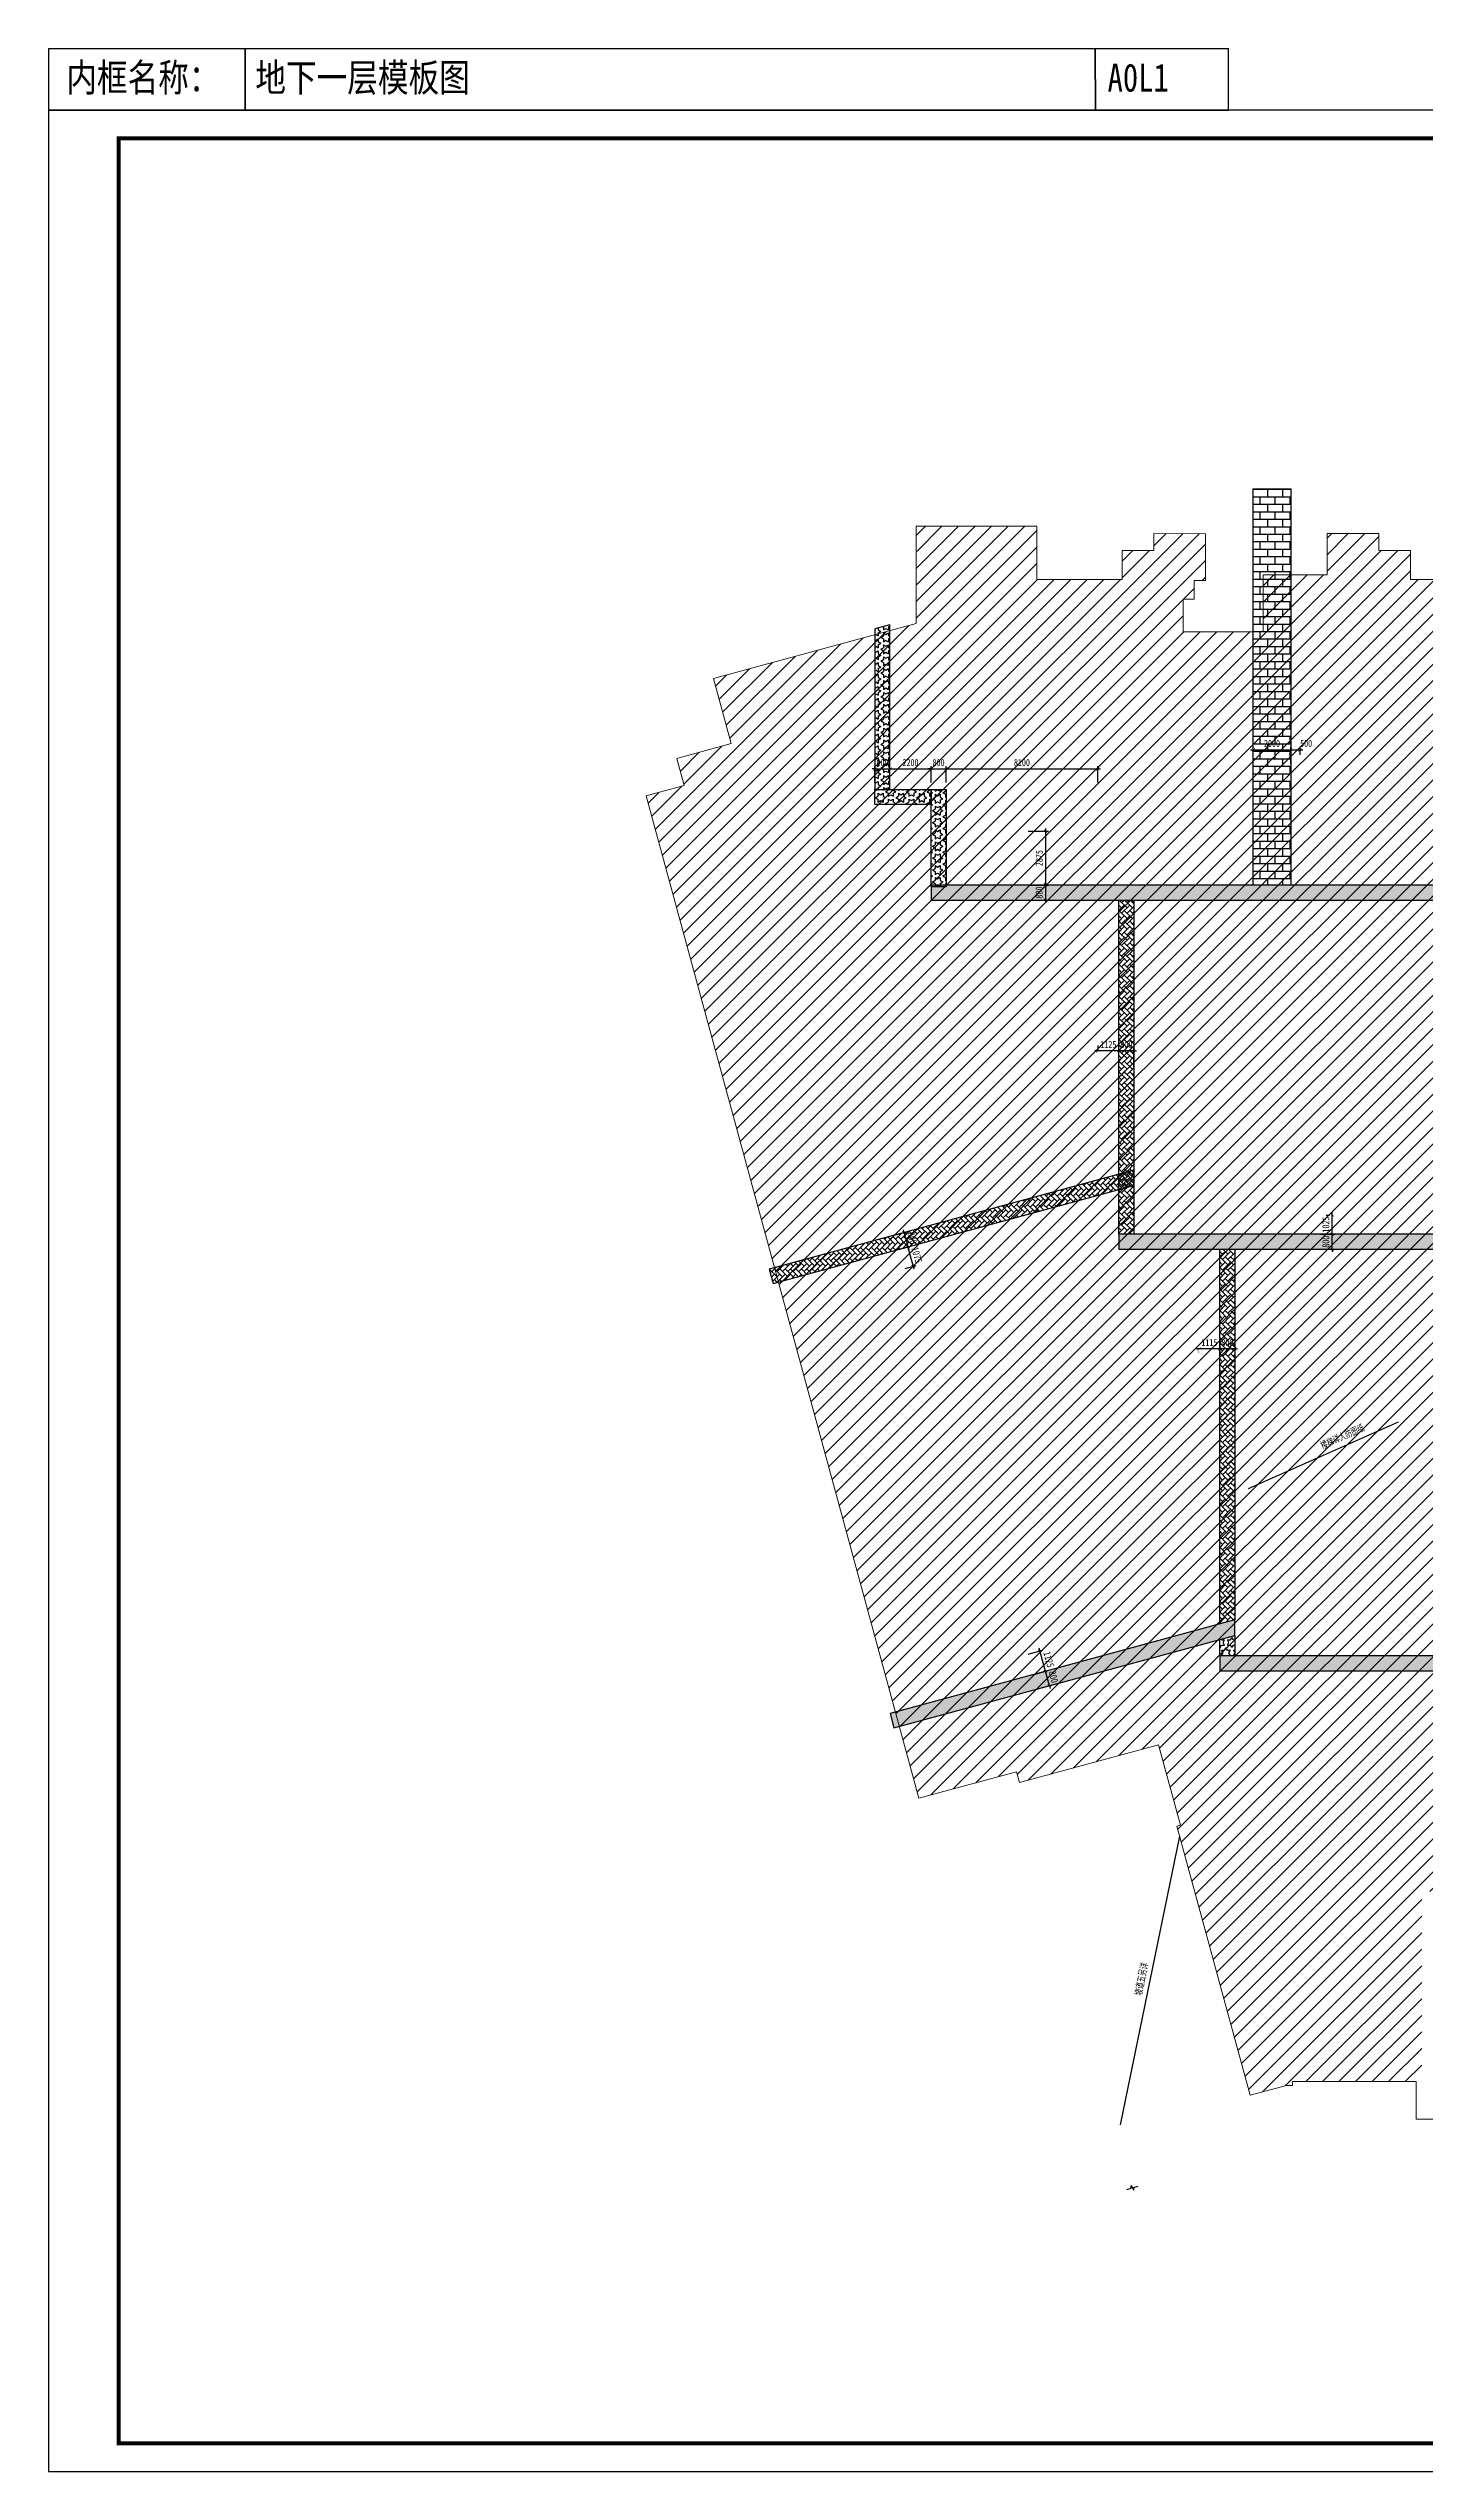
# Model space of a CAD drawing. Extents: x -302153 to 1239823, y 44204 to 1496698.
# Drawn here: x 878500 to 952023, y 1073298 to 1202748 of the extents above; entities that cross this region are included whole.
import ezdxf
from ezdxf.enums import TextEntityAlignment as Align
from ezdxf.xclip import XClip

# ---------------------------------------------------------------- set-up
doc = ezdxf.new("R2010")
doc.units = 0
doc.header["$LTSCALE"] = 1500
doc.header["$MEASUREMENT"] = 0
doc.header["$XCLIPFRAME"] = 0
doc.layers.get('0').update_dxf_attribs({"linetype": 'CONTINUOUS'})
doc.layers.get('Defpoints').update_dxf_attribs({"color": 2, "linetype": 'CONTINUOUS'})
for name, color, linetype in [('C-SHET-SHET', 144, 'CONTINUOUS'), ('S_PLAN_DIMS', 3, 'CONTINUOUS'), ('S_PLAN_THIN', 83, 'CONTINUOUS'), ('SD_THIN', 83, 'CONTINUOUS'), ('后浇带', 7, 'CONTINUOUS')]:
    doc.layers.add(name, color=color, linetype=linetype)
doc.layers.add('HATCH', color=254, linetype='CONTINUOUS', lineweight=0)
doc.layers.add('内框', color=8, linetype='CONTINUOUS', plot=False)
doc.styles.add('TSSD_Dimension', font='', dxfattribs={"width": 0.7})
doc.styles.add('TSSD_Label', font='tssdeng.shx', dxfattribs={"width": 0.7, "bigfont": 'hztxt.shx'})
doc.styles.add('TSSD_REIN', font='Tssdeng.shx', dxfattribs={"width": 0.7, "bigfont": 'hztxt.shx'})
doc.styles.add('黑体', font='simhei.ttf')
doc.styles.get('TSSD_Dimension').set_extended_font_data('SimSun')
doc.dimstyles.new('TSSD_150_150', dxfattribs={"dimtxt": 375, "dimasz": 150, "dimexe": 150, "dimexo": 375, "dimgap": 150, "dimtad": 1, "dimdec": 0, "dimzin": 0, "dimdsep": 46, "dimtxsty": 'TSSD_Dimension', "dimblk": 'ARCHTICK', "dimblk1": 'ARCHTICK', "dimblk2": 'ARCHTICK', "dimcen": 0, "dimdle": 150, "dimclrt": 7, "dimadec": 0, "dimazin": 0, "dimtfac": 1, "dimtdec": 0, "dimtix": 1, "dimtmove": 2, "dimatfit": 3, "dimfxl": 1, "dimtolj": 1, "dimtzin": 0, "dimarcsym": 0})

# ---------------------------------------------------------------- blocks, each defined once
blk = doc.blocks.new('THAPE_A0L1_inner')
at = {"layer": '内框'}
for p, q in [((0, 863), (0, 841)), ((0, 863), (420, 863)), ((70, 841), (70, 863)), ((70, 863), (70, 841)), ((372.66, 841), (372.62, 863)), ((372.62, 863), (372.66, 841)), ((420, 841), (420, 863)), ((0, 841), (70, 841)), ((40, 841), (0, 841)), ((120, 841), (40, 841)), ((70, 841), (372.66, 841)), ((280, 841), (120, 841)), ((420, 841), (280, 841)), ((372.66, 841), (420, 841))]:
    blk.add_line(p, q, dxfattribs=at)
blk.add_lwpolyline([(0, 0), (1486, 0), (1486, 841), (0, 841)], close=True, dxfattribs=at)
at = {"layer": '内框', "const_width": 1.4}
blk.add_lwpolyline([(25, 831), (25, 10), (1476, 10), (1476, 831)], close=True, dxfattribs=at)
at = {"layer": '内框', "style": '黑体', "width": 0.8}
for s, p in [('内框名称：', (6.33, 847.64)), ('A0L1', (376.99, 847.62))]:
    blk.add_text(s, height=10, dxfattribs=at).set_placement(p)
blk.add_attdef('内框名称', (73.61, 847.62), '', height=10, dxfattribs=at)
blk = doc.blocks.new('_ArchTick')
at = {"color": 0, "const_width": 0.25}
blk.add_lwpolyline([(-0.53, -0.53), (0.53, 0.53)], dxfattribs=at)
blk = doc.blocks.new('*D240')
at = {"layer": 'Defpoints', "color": 0, "transparency": 16777216}
for p in [(439925, 1393468), (439925, 1393272), (441040, 1394128)]:
    blk.add_point(p, dxfattribs=at)
at = {"layer": 'S_PLAN_DIMS', "color": 0, "lineweight": -2, "transparency": 16777216}
for p, q in [((441190, 1393272), (439775, 1393272)), ((439925, 1393093), (439925, 1393122)), ((441040, 1393753), (441040, 1393122))]:
    blk.add_line(p, q, dxfattribs=at)
at = {"layer": 'S_PLAN_DIMS', "color": 0, "lineweight": -2, "transparency": 16777216, "xscale": 150, "yscale": 150, "zscale": 150, "rotation": 180}
blk.add_blockref('_ArchTick', (439925, 1393272), dxfattribs=at)
at = {"layer": 'S_PLAN_DIMS', "color": 0, "lineweight": -2, "transparency": 16777216, "xscale": 150, "yscale": 150, "zscale": 150}
blk.add_blockref('_ArchTick', (441040, 1393272), dxfattribs=at)
at = {"layer": 'S_PLAN_DIMS', "color": 7, "transparency": 16777216, "insert": (440483, 1393610), "char_height": 375, "attachment_point": 5, "style": 'TSSD_Dimension'}
blk.add_mtext('\\A1;1115', dxfattribs=at)
blk = doc.blocks.new('*D241')
at = {"layer": 'Defpoints', "color": 0, "transparency": 16777216}
for p in [(441040, 1394128), (441040, 1393272), (441840, 1394128)]:
    blk.add_point(p, dxfattribs=at)
at = {"layer": 'S_PLAN_DIMS', "color": 0, "lineweight": -2, "transparency": 16777216}
for p, q in [((441040, 1393272), (440890, 1393272)), ((441040, 1393753), (441040, 1393122)), ((441840, 1393272), (441040, 1393272)), ((441840, 1393753), (441840, 1393122)), ((441840, 1393272), (441990, 1393272))]:
    blk.add_line(p, q, dxfattribs=at)
at = {"layer": 'S_PLAN_DIMS', "color": 0, "lineweight": -2, "transparency": 16777216, "xscale": 150, "yscale": 150, "zscale": 150}
blk.add_blockref('_ArchTick', (441040, 1393272), dxfattribs=at)
at = {"layer": 'S_PLAN_DIMS', "color": 0, "lineweight": -2, "transparency": 16777216, "xscale": 150, "yscale": 150, "zscale": 150, "rotation": 180}
blk.add_blockref('_ArchTick', (441840, 1393272), dxfattribs=at)
at = {"layer": 'S_PLAN_DIMS', "color": 7, "transparency": 16777216, "insert": (441440, 1393610), "char_height": 375, "attachment_point": 5, "style": 'TSSD_Dimension'}
blk.add_mtext('\\A1;800', dxfattribs=at)
blk = doc.blocks.new('*D242')
at = {"layer": 'Defpoints', "color": 0, "transparency": 16777216}
for p in [(446018, 1399402), (447042, 1400427), (447096, 1400427)]:
    blk.add_point(p, dxfattribs=at)
at = {"layer": 'S_PLAN_DIMS', "color": 0, "lineweight": -2, "transparency": 16777216}
for p, q in [((446393, 1399402), (447192, 1399402)), ((446721, 1400427), (446892, 1400427)), ((447042, 1399252), (447042, 1400577))]:
    blk.add_line(p, q, dxfattribs=at)
at = {"layer": 'S_PLAN_DIMS', "color": 0, "lineweight": -2, "transparency": 16777216, "xscale": 150, "yscale": 150, "zscale": 150}
for p, rotation in [((447042, 1400427), 90), ((447042, 1399402), 270)]:
    blk.add_blockref('_ArchTick', p, dxfattribs=dict(at, rotation=rotation))
at = {"layer": 'S_PLAN_DIMS', "color": 7, "transparency": 16777216, "insert": (446704, 1399915), "char_height": 375, "attachment_point": 5, "rotation": 90, "style": 'TSSD_Dimension'}
blk.add_mtext('\\A1;1025', dxfattribs=at)
blk = doc.blocks.new('*D243')
at = {"layer": 'Defpoints', "color": 0, "transparency": 16777216}
for p in [(446018, 1399402), (447042, 1399402), (445876, 1398602)]:
    blk.add_point(p, dxfattribs=at)
at = {"layer": 'S_PLAN_DIMS', "color": 0, "lineweight": -2, "transparency": 16777216}
for p, q in [((446393, 1399402), (447192, 1399402)), ((447042, 1399402), (447042, 1399552)), ((447042, 1398602), (447042, 1399402)), ((446251, 1398602), (447192, 1398602)), ((447042, 1398602), (447042, 1398452))]:
    blk.add_line(p, q, dxfattribs=at)
at = {"layer": 'S_PLAN_DIMS', "color": 0, "lineweight": -2, "transparency": 16777216, "xscale": 150, "yscale": 150, "zscale": 150}
for p, rotation in [((447042, 1399402), 270), ((447042, 1398602), 90)]:
    blk.add_blockref('_ArchTick', p, dxfattribs=dict(at, rotation=rotation))
at = {"layer": 'S_PLAN_DIMS', "color": 7, "transparency": 16777216, "insert": (446704, 1399002), "char_height": 375, "attachment_point": 5, "rotation": 90, "style": 'TSSD_Dimension'}
blk.add_mtext('\\A1;800', dxfattribs=at)
blk = doc.blocks.new('*D244')
at = {"layer": 'Defpoints', "color": 0, "transparency": 16777216}
for p in [(434525, 1409198), (434525, 1409100), (435650, 1407961)]:
    blk.add_point(p, dxfattribs=at)
at = {"layer": 'S_PLAN_DIMS', "color": 0, "lineweight": -2, "transparency": 16777216}
for p, q in [((435800, 1409198), (434375, 1409198)), ((434525, 1409475), (434525, 1409348)), ((435650, 1408336), (435650, 1409348))]:
    blk.add_line(p, q, dxfattribs=at)
at = {"layer": 'S_PLAN_DIMS', "color": 0, "lineweight": -2, "transparency": 16777216, "xscale": 150, "yscale": 150, "zscale": 150, "rotation": 180}
blk.add_blockref('_ArchTick', (434525, 1409198), dxfattribs=at)
at = {"layer": 'S_PLAN_DIMS', "color": 0, "lineweight": -2, "transparency": 16777216, "xscale": 150, "yscale": 150, "zscale": 150}
blk.add_blockref('_ArchTick', (435650, 1409198), dxfattribs=at)
at = {"layer": 'S_PLAN_DIMS', "color": 7, "transparency": 16777216, "insert": (435087, 1409535), "char_height": 375, "attachment_point": 5, "style": 'TSSD_Dimension'}
blk.add_mtext('\\A1;1125', dxfattribs=at)
blk = doc.blocks.new('*D245')
at = {"layer": 'Defpoints', "color": 0, "transparency": 16777216}
for p in [(435650, 1409198), (435650, 1407961), (436450, 1407961)]:
    blk.add_point(p, dxfattribs=at)
at = {"layer": 'S_PLAN_DIMS', "color": 0, "lineweight": -2, "transparency": 16777216}
for p, q in [((435650, 1409198), (435500, 1409198)), ((435650, 1408336), (435650, 1409348)), ((436450, 1409198), (435650, 1409198)), ((436450, 1408336), (436450, 1409348)), ((436450, 1409198), (436600, 1409198))]:
    blk.add_line(p, q, dxfattribs=at)
at = {"layer": 'S_PLAN_DIMS', "color": 0, "lineweight": -2, "transparency": 16777216, "xscale": 150, "yscale": 150, "zscale": 150}
blk.add_blockref('_ArchTick', (435650, 1409198), dxfattribs=at)
at = {"layer": 'S_PLAN_DIMS', "color": 0, "lineweight": -2, "transparency": 16777216, "xscale": 150, "yscale": 150, "zscale": 150, "rotation": 180}
blk.add_blockref('_ArchTick', (436450, 1409198), dxfattribs=at)
at = {"layer": 'S_PLAN_DIMS', "color": 7, "transparency": 16777216, "insert": (436050, 1409535), "char_height": 375, "attachment_point": 5, "style": 'TSSD_Dimension'}
blk.add_mtext('\\A1;800', dxfattribs=at)
blk = doc.blocks.new('*D246')
at = {"layer": 'Defpoints', "color": 0, "transparency": 16777216}
for p in [(430427, 1420927), (430427, 1418052), (431735, 1418052)]:
    blk.add_point(p, dxfattribs=at)
at = {"layer": 'S_PLAN_DIMS', "color": 0, "lineweight": -2, "transparency": 16777216}
for p, q in [((430802, 1420927), (431885, 1420927)), ((431735, 1421077), (431735, 1417902)), ((430802, 1418052), (431885, 1418052))]:
    blk.add_line(p, q, dxfattribs=at)
at = {"layer": 'S_PLAN_DIMS', "color": 0, "lineweight": -2, "transparency": 16777216, "xscale": 150, "yscale": 150, "zscale": 150}
for p, rotation in [((431735, 1420927), 90), ((431735, 1418052), 270)]:
    blk.add_blockref('_ArchTick', p, dxfattribs=dict(at, rotation=rotation))
at = {"layer": 'S_PLAN_DIMS', "color": 7, "transparency": 16777216, "insert": (431398, 1419490), "char_height": 375, "attachment_point": 5, "rotation": 90, "style": 'TSSD_Dimension'}
blk.add_mtext('\\A1;2875', dxfattribs=at)
blk = doc.blocks.new('*D247')
at = {"layer": 'Defpoints', "color": 0, "transparency": 16777216}
for p in [(430427, 1418052), (430427, 1417252), (431735, 1417252)]:
    blk.add_point(p, dxfattribs=at)
at = {"layer": 'S_PLAN_DIMS', "color": 0, "lineweight": -2, "transparency": 16777216}
for p, q in [((430802, 1418052), (431885, 1418052)), ((431735, 1418052), (431735, 1418202)), ((431735, 1418052), (431735, 1417252)), ((430802, 1417252), (431885, 1417252)), ((431735, 1417252), (431735, 1417102))]:
    blk.add_line(p, q, dxfattribs=at)
at = {"layer": 'S_PLAN_DIMS', "color": 0, "lineweight": -2, "transparency": 16777216, "xscale": 150, "yscale": 150, "zscale": 150}
for p, rotation in [((431735, 1418052), 270), ((431735, 1417252), 90)]:
    blk.add_blockref('_ArchTick', p, dxfattribs=dict(at, rotation=rotation))
at = {"layer": 'S_PLAN_DIMS', "color": 7, "transparency": 16777216, "insert": (431398, 1417652), "char_height": 375, "attachment_point": 5, "rotation": 90, "style": 'TSSD_Dimension'}
blk.add_mtext('\\A1;800', dxfattribs=at)
blk = doc.blocks.new('*D248')
at = {"layer": 'Defpoints', "color": 0, "transparency": 16777216}
for p in [(423425, 1424257), (422625, 1423152), (423425, 1423152)]:
    blk.add_point(p, dxfattribs=at)
at = {"layer": 'S_PLAN_DIMS', "color": 0, "lineweight": -2, "transparency": 16777216}
for p, q in [((422625, 1424257), (422475, 1424257)), ((422625, 1423527), (422625, 1424407)), ((422625, 1424257), (423425, 1424257)), ((423425, 1423527), (423425, 1424407)), ((423425, 1424257), (423575, 1424257))]:
    blk.add_line(p, q, dxfattribs=at)
at = {"layer": 'S_PLAN_DIMS', "color": 0, "lineweight": -2, "transparency": 16777216, "xscale": 150, "yscale": 150, "zscale": 150}
blk.add_blockref('_ArchTick', (422625, 1424257), dxfattribs=at)
at = {"layer": 'S_PLAN_DIMS', "color": 0, "lineweight": -2, "transparency": 16777216, "xscale": 150, "yscale": 150, "zscale": 150, "rotation": 180}
blk.add_blockref('_ArchTick', (423425, 1424257), dxfattribs=at)
at = {"layer": 'S_PLAN_DIMS', "color": 7, "transparency": 16777216, "insert": (423025, 1424594), "char_height": 375, "attachment_point": 5, "style": 'TSSD_Dimension'}
blk.add_mtext('\\A1;800', dxfattribs=at)
blk = doc.blocks.new('*D249')
at = {"layer": 'Defpoints', "color": 0, "transparency": 16777216}
for p in [(425625, 1424257), (423425, 1423152), (425625, 1423152)]:
    blk.add_point(p, dxfattribs=at)
at = {"layer": 'S_PLAN_DIMS', "color": 0, "lineweight": -2, "transparency": 16777216}
for p, q in [((423275, 1424257), (425775, 1424257)), ((423425, 1423527), (423425, 1424407)), ((425625, 1423527), (425625, 1424407))]:
    blk.add_line(p, q, dxfattribs=at)
at = {"layer": 'S_PLAN_DIMS', "color": 0, "lineweight": -2, "transparency": 16777216, "xscale": 150, "yscale": 150, "zscale": 150, "rotation": 180}
blk.add_blockref('_ArchTick', (423425, 1424257), dxfattribs=at)
at = {"layer": 'S_PLAN_DIMS', "color": 0, "lineweight": -2, "transparency": 16777216, "xscale": 150, "yscale": 150, "zscale": 150}
blk.add_blockref('_ArchTick', (425625, 1424257), dxfattribs=at)
at = {"layer": 'S_PLAN_DIMS', "color": 7, "transparency": 16777216, "insert": (424525, 1424594), "char_height": 375, "attachment_point": 5, "style": 'TSSD_Dimension'}
blk.add_mtext('\\A1;2200', dxfattribs=at)
blk = doc.blocks.new('*D250')
at = {"layer": 'Defpoints', "color": 0, "transparency": 16777216}
for p in [(426425, 1424257), (425625, 1423152), (426425, 1423152)]:
    blk.add_point(p, dxfattribs=at)
at = {"layer": 'S_PLAN_DIMS', "color": 0, "lineweight": -2, "transparency": 16777216}
for p, q in [((425625, 1424257), (425475, 1424257)), ((425625, 1423527), (425625, 1424407)), ((425625, 1424257), (426425, 1424257)), ((426425, 1423527), (426425, 1424407)), ((426425, 1424257), (426575, 1424257))]:
    blk.add_line(p, q, dxfattribs=at)
at = {"layer": 'S_PLAN_DIMS', "color": 0, "lineweight": -2, "transparency": 16777216, "xscale": 150, "yscale": 150, "zscale": 150}
blk.add_blockref('_ArchTick', (425625, 1424257), dxfattribs=at)
at = {"layer": 'S_PLAN_DIMS', "color": 0, "lineweight": -2, "transparency": 16777216, "xscale": 150, "yscale": 150, "zscale": 150, "rotation": 180}
blk.add_blockref('_ArchTick', (426425, 1424257), dxfattribs=at)
at = {"layer": 'S_PLAN_DIMS', "color": 7, "transparency": 16777216, "insert": (426025, 1424594), "char_height": 375, "attachment_point": 5, "style": 'TSSD_Dimension'}
blk.add_mtext('\\A1;800', dxfattribs=at)
blk = doc.blocks.new('*D251')
at = {"layer": 'Defpoints', "color": 0, "transparency": 16777216}
for p in [(434525, 1424257), (426425, 1423152), (434525, 1423152)]:
    blk.add_point(p, dxfattribs=at)
at = {"layer": 'S_PLAN_DIMS', "color": 0, "lineweight": -2, "transparency": 16777216}
for p, q in [((426275, 1424257), (434675, 1424257)), ((426425, 1423527), (426425, 1424407)), ((434525, 1423527), (434525, 1424407))]:
    blk.add_line(p, q, dxfattribs=at)
at = {"layer": 'S_PLAN_DIMS', "color": 0, "lineweight": -2, "transparency": 16777216, "xscale": 150, "yscale": 150, "zscale": 150, "rotation": 180}
blk.add_blockref('_ArchTick', (426425, 1424257), dxfattribs=at)
at = {"layer": 'S_PLAN_DIMS', "color": 0, "lineweight": -2, "transparency": 16777216, "xscale": 150, "yscale": 150, "zscale": 150}
blk.add_blockref('_ArchTick', (434525, 1424257), dxfattribs=at)
at = {"layer": 'S_PLAN_DIMS', "color": 7, "transparency": 16777216, "insert": (430475, 1424594), "char_height": 375, "attachment_point": 5, "style": 'TSSD_Dimension'}
blk.add_mtext('\\A1;8100', dxfattribs=at)
blk = doc.blocks.new('*D252')
at = {"layer": 'Defpoints', "color": 0, "transparency": 16777216}
for p in [(445325, 1425281), (444826, 1424149), (445325, 1424632)]:
    blk.add_point(p, dxfattribs=at)
at = {"layer": 'S_PLAN_DIMS', "color": 0, "lineweight": -2, "transparency": 16777216}
for p, q in [((444676, 1425281), (445475, 1425281)), ((444826, 1424524), (444826, 1425431)), ((445325, 1425007), (445325, 1425431))]:
    blk.add_line(p, q, dxfattribs=at)
at = {"layer": 'S_PLAN_DIMS', "color": 0, "lineweight": -2, "transparency": 16777216, "xscale": 150, "yscale": 150, "zscale": 150, "rotation": 180}
blk.add_blockref('_ArchTick', (444826, 1425281), dxfattribs=at)
at = {"layer": 'S_PLAN_DIMS', "color": 0, "lineweight": -2, "transparency": 16777216, "xscale": 150, "yscale": 150, "zscale": 150}
blk.add_blockref('_ArchTick', (445325, 1425281), dxfattribs=at)
at = {"layer": 'S_PLAN_DIMS', "color": 7, "transparency": 16777216, "insert": (445648, 1425619), "char_height": 375, "attachment_point": 5, "style": 'TSSD_Dimension'}
blk.add_mtext('\\A1;500', dxfattribs=at)
blk = doc.blocks.new('*D253')
at = {"layer": 'Defpoints', "color": 0, "transparency": 16777216}
for p in [(444826, 1425281), (442825, 1424150), (444826, 1424149)]:
    blk.add_point(p, dxfattribs=at)
at = {"layer": 'S_PLAN_DIMS', "color": 0, "lineweight": -2, "transparency": 16777216}
for p, q in [((442675, 1425281), (444976, 1425281)), ((442825, 1424525), (442825, 1425431)), ((444826, 1424524), (444826, 1425431))]:
    blk.add_line(p, q, dxfattribs=at)
at = {"layer": 'S_PLAN_DIMS', "color": 0, "lineweight": -2, "transparency": 16777216, "xscale": 150, "yscale": 150, "zscale": 150, "rotation": 180}
blk.add_blockref('_ArchTick', (442825, 1425281), dxfattribs=at)
at = {"layer": 'S_PLAN_DIMS', "color": 0, "lineweight": -2, "transparency": 16777216, "xscale": 150, "yscale": 150, "zscale": 150}
blk.add_blockref('_ArchTick', (444826, 1425281), dxfattribs=at)
at = {"layer": 'S_PLAN_DIMS', "color": 7, "transparency": 16777216, "insert": (443826, 1425619), "char_height": 375, "attachment_point": 5, "style": 'TSSD_Dimension'}
blk.add_mtext('\\A1;2000', dxfattribs=at)
blk = doc.blocks.new('*D258')
at = {"layer": 'Defpoints', "color": 0, "transparency": 16777216}
for p in [(430744, 1375784), (430954, 1375012), (431728, 1376051)]:
    blk.add_point(p, dxfattribs=at)
at = {"layer": 'S_PLAN_DIMS', "color": 0, "lineweight": -2, "transparency": 16777216}
for p, q in [((431106, 1375882), (431873, 1376091)), ((431728, 1376051), (431689, 1376196)), ((431316, 1375110), (432083, 1375319)), ((431938, 1375279), (431728, 1376051)), ((431938, 1375279), (431978, 1375135))]:
    blk.add_line(p, q, dxfattribs=at)
at = {"layer": 'S_PLAN_DIMS', "color": 0, "lineweight": -2, "transparency": 16777216, "xscale": 150, "yscale": 150, "zscale": 150}
for p, rotation in [((431728, 1376051), 285.2024868103999), ((431938, 1375279), 105.2024868103999)]:
    blk.add_blockref('_ArchTick', p, dxfattribs=dict(at, rotation=rotation))
at = {"layer": 'S_PLAN_DIMS', "color": 7, "transparency": 16777216, "insert": (432159, 1375754), "char_height": 375, "attachment_point": 5, "rotation": 285.20249, "style": 'TSSD_Dimension'}
blk.add_mtext('\\A1;800', dxfattribs=at)
blk = doc.blocks.new('*D225')
at = {"layer": 'Defpoints', "color": 0, "transparency": 16777216}
for p in [(430449, 1376870), (431433, 1377137), (430744, 1375784)]:
    blk.add_point(p, dxfattribs=at)
at = {"layer": 'S_PLAN_DIMS', "color": 0, "lineweight": -2, "transparency": 16777216}
for p, q in [((430811, 1376968), (431578, 1377177)), ((431106, 1375882), (431873, 1376091)), ((431768, 1375907), (431394, 1377282))]:
    blk.add_line(p, q, dxfattribs=at)
at = {"layer": 'S_PLAN_DIMS', "color": 0, "lineweight": -2, "transparency": 16777216, "xscale": 150, "yscale": 150, "zscale": 150}
for p, rotation in [((431433, 1377137), 105.2024868109855), ((431728, 1376051), 285.2024868109855)]:
    blk.add_blockref('_ArchTick', p, dxfattribs=dict(at, rotation=rotation))
at = {"layer": 'S_PLAN_DIMS', "color": 7, "transparency": 16777216, "insert": (431907, 1376683), "char_height": 375, "attachment_point": 5, "rotation": 285.20249, "style": 'TSSD_Dimension'}
blk.add_mtext('\\A1;1125', dxfattribs=at)
blk = doc.blocks.new('*D226')
at = {"layer": 'Defpoints', "color": 0, "transparency": 16777216}
for p in [(424184, 1399494), (423388, 1399277), (423598, 1398505)]:
    blk.add_point(p, dxfattribs=at)
at = {"layer": 'S_PLAN_DIMS', "color": 0, "lineweight": -2, "transparency": 16777216}
for p, q in [((423750, 1399376), (424329, 1399533)), ((424184, 1399494), (424145, 1399638)), ((424394, 1398722), (424184, 1399494)), ((423960, 1398604), (424539, 1398761)), ((424394, 1398722), (424433, 1398577))]:
    blk.add_line(p, q, dxfattribs=at)
at = {"layer": 'S_PLAN_DIMS', "color": 0, "lineweight": -2, "transparency": 16777216, "xscale": 150, "yscale": 150, "zscale": 150}
for p, rotation in [((424184, 1399494), 285.2024868103974), ((424394, 1398722), 105.2024868103974)]:
    blk.add_blockref('_ArchTick', p, dxfattribs=dict(at, rotation=rotation))
at = {"layer": 'S_PLAN_DIMS', "color": 7, "transparency": 16777216, "insert": (424615, 1399196), "char_height": 375, "attachment_point": 5, "rotation": 285.20249, "style": 'TSSD_Dimension'}
blk.add_mtext('\\A1;800', dxfattribs=at)
blk = doc.blocks.new('*D227')
at = {"layer": 'Defpoints', "color": 0, "transparency": 16777216}
for p in [(423598, 1398505), (424394, 1398722), (423880, 1397468)]:
    blk.add_point(p, dxfattribs=at)
at = {"layer": 'S_PLAN_DIMS', "color": 0, "lineweight": -2, "transparency": 16777216}
for p, q in [((423960, 1398604), (424539, 1398761)), ((424715, 1397540), (424355, 1398866)), ((424242, 1397566), (424821, 1397724))]:
    blk.add_line(p, q, dxfattribs=at)
at = {"layer": 'S_PLAN_DIMS', "color": 0, "lineweight": -2, "transparency": 16777216, "xscale": 150, "yscale": 150, "zscale": 150}
for p, rotation in [((424394, 1398722), 105.2024868104129), ((424676, 1397684), 285.2024868104129)]:
    blk.add_blockref('_ArchTick', p, dxfattribs=dict(at, rotation=rotation))
at = {"layer": 'S_PLAN_DIMS', "color": 7, "transparency": 16777216, "insert": (424861, 1398291), "char_height": 375, "attachment_point": 5, "rotation": 285.20249, "style": 'TSSD_Dimension'}
blk.add_mtext('\\A1;1075', dxfattribs=at)
blk = doc.blocks.new('BW-28198709', base_point=(417020.2, 1312227.4, -1600))
at = {"layer": '后浇带'}
h = blk.add_hatch(dxfattribs=at)
h.set_pattern_fill('BRICK1', color=8, scale=50, style=0)
h.set_pattern_definition([(0, (0, 0), (0, 400), []), (90, (0, 0), (-400, 400), [400, -400])])
h.paths.add_polyline_path([(442829, 1439227.4), (444830.1, 1439227.4), (444826.1, 1418052.3), (442825, 1418052.3)])
h = blk.add_hatch(dxfattribs=at)
h.set_pattern_fill('STARS', color=8, scale=50, angle=-90, style=0)
h.set_pattern_definition([(270, (-1817202.79, 4082681.34), (274.963, -5e-14), [158.75, -158.75]), (330, (-1817202.79, 4082681.34), (137.4815, 238.124943), [158.75, -158.75]), (30, (-1817065.3, 4082601.97), (-137.4815, 238.124943), [158.75, -158.75])])
h.paths.add_polyline_path([(422625.1, 1431738), (422625.1, 1423152), (423425.1, 1423152), (423425.1, 1431955.3)])
h = blk.add_hatch(dxfattribs=at)
h.set_pattern_fill('STARS', color=8, scale=50, angle=-90, style=0)
h.set_pattern_definition([(270, (-1814198.9, 4083007.15), (274.963, -5e-14), [158.75, -158.75]), (330, (-1814198.9, 4083007.15), (137.4815, 238.124943), [158.75, -158.75]), (30, (-1814061.42, 4082927.77), (-137.4815, 238.124943), [158.75, -158.75])])
h.paths.add_polyline_path([(422625.1, 1423152), (425625.1, 1423152), (425625.1, 1422352), (422625.1, 1422352)])
h = blk.add_hatch(dxfattribs=at)
h.set_pattern_fill('STARS', color=8, scale=50, angle=-90, style=0)
h.set_pattern_definition([(270, (-1812246.03, 4082950.23), (274.963, -5e-14), [158.75, -158.75]), (330, (-1812246.03, 4082950.23), (137.4815, 238.124943), [158.75, -158.75]), (30, (-1812108.55, 4082870.85), (-137.4815, 238.124943), [158.75, -158.75])])
h.paths.add_polyline_path([(425625.1, 1423152), (426425.1, 1423152), (426425.1, 1417952.6), (425625.1, 1417952.6)])
h = blk.add_hatch(dxfattribs=at)
h.set_pattern_fill('STARS', color=8, scale=50, angle=-90, style=0)
h.set_pattern_definition([(270, (-499998.8, 254199.16), (274.963, -4e-14), [158.75, -158.75]), (330, (-499998.8, 254199.16), (137.4815, 238.124943), [158.75, -158.75]), (30, (-499861.32, 254119.78), (-137.4815, 238.124943), [158.75, -158.75])])
h.paths.add_polyline_path([(425625.1, 1417252.6), (503370, 1417251.3), (503370, 1418051.3), (425625.1, 1418052.6)])
h = blk.add_hatch(dxfattribs=at)
h.set_pattern_fill('AR-HBONE', color=8, scale=2, angle=-90)
h.set_pattern_definition([(315, (-529349.23, 34233.85), (287.368196, -7e-14), [609.6, -203.2]), (45, (-529205.55, 34090.17), (287.368196, -7e-14), [609.6, -203.2])])
h.paths.add_polyline_path([(435649.7, 1399402.2), (436449.7, 1399402.2), (436450.1, 1417252.4), (435650.1, 1417252.4)])
h = blk.add_hatch(dxfattribs=at)
h.set_pattern_fill('AR-HBONE', color=8, scale=2, angle=-90)
h.set_pattern_definition([(315, (-500038.13, 144.75), (287.368196, -7e-14), [609.6, -203.2]), (45, (-499894.45, 1.07), (287.368196, -7e-14), [609.6, -203.2])])
h.paths.add_polyline_path([(417190.7, 1396763.9), (436449.6, 1401997.3), (436449.6, 1402826.3), (416980.9, 1397535.9)])
h = blk.add_hatch(dxfattribs=at)
h.set_pattern_fill('AR-HBONE', color=8, scale=2, angle=-90)
h.set_pattern_definition([(315, (-499898.8, -4115.08), (287.368196, -7e-14), [609.6, -203.2]), (45, (-499755.12, -4258.77), (287.368196, -7e-14), [609.6, -203.2])])
h.paths.add_polyline_path([(435649.7, 1398602.2), (497398.9, 1398602.4), (497398.9, 1399402.4), (435649.7, 1399402.2)])
h = blk.add_hatch(dxfattribs=at)
h.set_pattern_fill('AR-HBONE', color=8, scale=2, angle=-90)
h.set_pattern_definition([(315, (-523958.87, 14582.67), (287.368196, -7e-14), [609.6, -203.2]), (45, (-523815.19, 14438.99), (287.368196, -7e-14), [609.6, -203.2])])
h.paths.add_polyline_path([(441040, 1378581.7), (441840, 1378799.1), (441840.5, 1398602.2), (441040.5, 1398602.2)])
h = blk.add_hatch(dxfattribs=at)
h.set_pattern_fill('STARS', color=8, scale=50, angle=15.204676, style=0)
h.set_pattern_definition([(15.204676, (-1557862.15, -1486589.42), (-72.113978, 265.337946), [158.75, -158.75]), (75.204676, (-1557862.15, -1486589.42), (-265.84639, 70.216436), [158.75, -158.75]), (135.204676, (-1557821.6, -1486435.93), (-193.732413, -195.12151), [158.75, -158.75])])
h.paths.add_polyline_path([(423641.7, 1373024.9), (441840, 1377970.1), (441840, 1378799.1), (423431.8, 1373796.9)])
h = blk.add_hatch(dxfattribs=at)
h.set_pattern_fill('STARS', color=8, scale=50, style=0)
h.set_pattern_definition([(0, (-500000, 0), (0, 274.963), [158.75, -158.75]), (60, (-500000, 0), (-238.124943, 137.4815), [158.75, -158.75]), (120, (-499920.62, 137.48), (-238.124943, -137.4815), [158.75, -158.75])])
h.paths.add_polyline_path([(441039.9, 1376879.1), (441839.9, 1376879.1), (441840.1, 1377970.1), (441040, 1377752.7)])
h = blk.add_hatch(dxfattribs=at)
h.set_pattern_fill('STARS', color=8, scale=50, style=0)
h.set_pattern_definition([(0, (-499998.8, 6500), (0, 274.963), [158.75, -158.75]), (60, (-499998.8, 6500), (-238.124943, 137.4815), [158.75, -158.75]), (120, (-499919.43, 6637.48), (-238.124943, -137.4815), [158.75, -158.75])])
h.paths.add_polyline_path([(441039.9, 1376079.1), (497498.8, 1376077.5), (497498.8, 1376877.5), (441039.9, 1376879.1)])
at = {"layer": '后浇带', "color": 8}
for points in [[(442829, 1439227.4), (444830.1, 1439227.4), (444826.1, 1418052.3), (442825, 1418052.3)], [(422625.1, 1431738), (422625.1, 1423152), (423425.1, 1423152), (423425.1, 1431955.3)], [(422625.1, 1423152), (425625.1, 1423152), (425625.1, 1422352), (422625.1, 1422352)], [(425625.1, 1423152), (426425.1, 1423152), (426425.1, 1417952.6), (425625.1, 1417952.6)], [(425625.1, 1417252.6), (503370, 1417251.3), (503370, 1418051.3), (425625.1, 1418052.6)], [(435650.1, 1417252.4), (436450.1, 1417252.4), (436449.7, 1399402.2), (435649.7, 1399402.2)], [(435649.7, 1398602.2), (497398.9, 1398602.4), (497398.9, 1399402.4), (435649.7, 1399402.2)]]:
    blk.add_lwpolyline(points, close=True, dxfattribs=at)
for points, elevation in [([(417190.7, 1396763.9), (436449.6, 1401997.3), (436449.6, 1402826.3), (416980.9, 1397535.9)], 0), ([(441040.5, 1398602.2), (441840.5, 1398602.2), (441840, 1378799.1), (441040, 1378581.7)], 0), ([(423641.7, 1373024.9), (441840, 1377970.1), (441840, 1378799.1), (423431.8, 1373796.9)], 0), ([(441040, 1377752.7), (441840.1, 1377970.1), (441839.9, 1376879.1), (441039.9, 1376879.1)], -1000), ([(441039.9, 1376079.1), (497498.8, 1376077.5), (497498.8, 1376877.5), (441039.9, 1376879.1)], -1000)]:
    blk.add_lwpolyline(points, close=True, dxfattribs=dict(at, elevation=elevation))
at = {"layer": 'S_PLAN_DIMS'}
for base, p1, p2, picture, middle in [((444825.6, 1425281.3), (442825.5, 1424149.9), (444825.6, 1424149.5), '*D253', (443825.5, 1425618.8)), ((423425.1, 1424256.5), (422625.1, 1423152), (423425.1, 1423152), '*D248', (423025.1, 1424594)), ((425625.1, 1424256.5), (423425.1, 1423152), (425625.1, 1423152), '*D249', (424525.1, 1424594)), ((426425.1, 1424256.5), (425625.1, 1423152), (426425.1, 1423152), '*D250', (426025.1, 1424594)), ((434525.1, 1424256.5), (426425.1, 1423152), (434525.1, 1423152), '*D251', (430475.1, 1424594)), ((434525.1, 1409197.9), (435649.8, 1407961.1), (434525.1, 1409099.8), '*D244', (435087.4, 1409535.4)), ((435649.8, 1409197.9), (436449.8, 1407961), (435649.8, 1407961.1), '*D245', (436049.8, 1409535.4)), ((439925.1, 1393272.3), (441040.5, 1394128), (439925.1, 1393468.4), '*D240', (440482.8, 1393609.8)), ((441040.5, 1393272.3), (441840.5, 1394127.9), (441040.5, 1394128), '*D241', (441440.5, 1393609.8))]:
    dim = blk.add_linear_dim(base=base, p1=p1, p2=p2, dimstyle='TSSD_150_150', dxfattribs=at)
    dim.commit()
    dim.dimension.update_dxf_attribs({"geometry": picture, "text_midpoint": middle})
dim = blk.add_linear_dim(base=(445325.1054, 1425281.3208), p1=(444825.5862, 1424149.4666), p2=(445325.1054, 1424632.3545), dimstyle='TSSD_150_150', dxfattribs=at)
dim.commit()
dim.dimension.update_dxf_attribs({"geometry": '*D252', "text_midpoint": (445647.7015, 1425618.8208), "dimtype": 128})
for base, p1, p2, angle, picture, middle in [((431735.2, 1418052.5), (430426.7, 1420927.4), (430426.7, 1418052.5), 90, '*D246', (431397.7, 1419489.9)), ((431735.2, 1417252.5), (430426.7, 1418052.5), (430426.7, 1417252.5), 90, '*D247', (431397.7, 1417652.5)), ((447041.8, 1399402.2), (445875.6, 1398602.2), (446017.9, 1399402.2), 90, '*D243', (446704.3, 1399002.2)), ((447041.8, 1400427.4), (446017.9, 1399402.2), (447095.6, 1400427.4), 90, '*D242', (446704.3, 1399914.8)), ((431433.3, 1377137.3), (430744, 1375783.9), (430448.9, 1376869.8), 285.202487, '*D225', (431906.6, 1376682.8))]:
    dim = blk.add_linear_dim(base=base, p1=p1, p2=p2, angle=angle, dimstyle='TSSD_150_150', dxfattribs=at)
    dim.commit()
    dim.dimension.update_dxf_attribs({"geometry": picture, "text_midpoint": middle})
for p1, p2, distance, picture, middle in [((423598.3, 1398505.4), (423388.5, 1399277.4), -824.6, '*D226', (424614.8, 1399196.1)), ((423880.2, 1397468.1), (423598.3, 1398505.4), -824.6, '*D227', (424860.7, 1398291.5)), ((430953.8, 1375011.9), (430744, 1375783.9), -1020.2, '*D258', (432159, 1375753.9))]:
    dim = blk.add_aligned_dim(p1=p1, p2=p2, distance=distance, dimstyle='TSSD_150_150', dxfattribs=at)
    dim.commit()
    dim.dimension.update_dxf_attribs({"geometry": picture, "text_midpoint": middle})

msp = doc.modelspace()

# ---------------------------------------------------------------- hatches: boundary and pattern name
at = {"layer": 'HATCH'}
h = msp.add_hatch(dxfattribs=at)
h.set_pattern_fill('ANSI31', color=8, scale=5000, style=0)
h.paths.add_polyline_path([(951523.895, 1094127.3696), (951823.895, 1094127.3696), (951823.895, 1104277.3542), (955273.895, 1104277.3542), (955273.895, 1108127.3696), (957773.895, 1108127.3696), (957773.895, 1107227.3696), (960423.895, 1107227.3692), (960423.895, 1107727.3594), (972823.895, 1107727.3594), (972823.895, 1108327.3696), (975323.8952, 1108327.3696), (975323.8952, 1100927.3696), (978323.895, 1100927.3696), (978323.8951, 1098127.3199), (978323.895, 1098127.3193), (978323.895, 1096877.3696), (976223.895, 1096877.3696), (976223.895, 1094127.2991), (985823.3723, 1094127.3696), (985823.895, 1102827.2588), (985223.895, 1102827.3696), (985223.895, 1107827.3696), (1005623.895, 1107827.3711), (1005623.895, 1113527.3696), (1010823.8948, 1113527.3696), (1010825.1054, 1124227.3696), (1016423.8958, 1124227.3696), (1016423.8958, 1135927.3726), (1010623.8962, 1135927.3696), (1010623.895, 1138527.3711), (1011023.8948, 1138527.3711), (1011023.8948, 1166727.3696), (1011823.8954, 1166727.3696), (1011823.8954, 1168627.3696), (1021923.9136, 1168627.4932), (1021923.895, 1172027.3697), (1022723.3306, 1172027.3697), (1022723.97, 1178328.2304), (1016173.9519, 1178325.5981), (1016173.8509, 1174377.1716), (1011523.7941, 1174377.5058), (1011523.895, 1173627.3696), (1008563.895, 1173627.3696), (1008563.895, 1171579.6987), (999683.895, 1171579.6988), (999683.895, 1173327.3696), (1000273.895, 1173327.3696), (1000274.1449, 1174327.9779), (1000873.8957, 1174327.9779), (1000873.8957, 1176827.9758), (998123.895, 1176827.3696), (998123.895, 1175929.9866), (996423.8957, 1175929.9866), (996423.8957, 1174377.3696), (992124.1449, 1174377.3696), (992124.1449, 1176927.3104), (994923.895, 1176927.3696), (994924.1449, 1178327.246), (985323.9943, 1178327.3696), (985324.0617, 1172327.3719), (962123.8965, 1172327.3719), (962123.8957, 1178327.2458), (955523.8953, 1178327.3696), (955523.8953, 1174377.4932), (951223.8957, 1174377.4932), (951223.8957, 1175927.3696), (949523.8957, 1175927.6575), (949523.8957, 1176827.3696), (946773.8957, 1176827.3696), (946773.8957, 1174625.6487), (943348.8957, 1174627.3696), (943348.8957, 1171577.3696), (939083.8957, 1171577.3696), (939083.8957, 1173327.3696), (939674.1457, 1173327.3696), (939674.1457, 1174325.6487), (940273.8957, 1174325.6487), (940273.8957, 1176825.6466), (937523.8957, 1176827.3696), (937523.8957, 1175927.6575), (935823.8954, 1175927.6575), (935823.8957, 1174377.3702), (931274.3978, 1174377.2875), (931274.3972, 1177227.4111), (924823.895, 1177227.4932), (924823.895, 1172024.9072), (914002.4764, 1169084.2542), (914947.0771, 1165610.3907), (912051.2281, 1164821.937), (912444.6331, 1163377.0406), (910418.0051, 1162825.2462), (924972.3302, 1109266.2409), (930183.0098, 1110683.5695), (930340.3369, 1110104.5618), (937772.3545, 1112124.1664), (938938.1547, 1107829.6491), (938745.3418, 1107777.2533), (942652.4225, 1093398.571), (944598.5171, 1093927.4102), (944923.7835, 1093927.4599), (944923.7835, 1094127.3701)])

# ---------------------------------------------------------------- linework, layer by layer
at = {"layer": 'HATCH', "color": 8}
msp.add_lwpolyline([(978623.904, 1092127.3696), (951523.895, 1092127.3696), (951523.895, 1094127.3696), (944923.7835, 1094127.3701), (944923.7835, 1093927.4599), (944598.5171, 1093927.4102), (942652.4225, 1093398.5711), (938745.1217, 1107777.1935), (938938.1549, 1107829.6485), (937771.2206, 1112123.858), (930340.3505, 1110104.5655), (930183.0098, 1110683.5695), (924972.3302, 1109266.2409), (910418.0051, 1162825.2462), (912444.6331, 1163377.0406), (912051.2281, 1164821.937), (914947.0771, 1165610.3907), (914002.4764, 1169084.2542), (924823.895, 1172024.9072), (924823.895, 1177227.4932), (931274.3972, 1177227.4111), (931274.3978, 1174377.2875), (935823.8957, 1174377.3702), (935823.8954, 1175927.6575), (937523.8957, 1175927.6575), (937523.8957, 1176827.3696), (940273.8957, 1176825.6466), (940273.8957, 1174325.6487), (939674.1457, 1174325.6487), (939674.1457, 1173327.3696), (939083.8957, 1173327.3696), (939083.8957, 1171577.3696), (943348.8957, 1171577.3696), (943348.8957, 1174627.3696), (946773.8957, 1174625.6487), (946773.8957, 1176827.3696), (949523.8957, 1176827.3696), (949523.8957, 1175927.6575), (951223.8957, 1175927.3696), (951223.8957, 1174377.4932), (955523.8953, 1174377.4932)], dxfattribs=at)
at = {"layer": 'S_PLAN_THIN'}
for p, q in [((942573.8952, 1125812.1756), (950573.8954, 1129377.3711)), ((938889.3503, 1107246.4411), (935722.2529, 1091826.2203))]:
    msp.add_line(p, q, dxfattribs=at)
at = {"layer": 'SD_THIN'}
msp.add_lwpolyline([(936072.6575, 1088370.7429), (936304.2585, 1088433.679), (936310.1738, 1088572.0734), (936448.8839, 1088336.1931), (936454.7992, 1088474.5875), (936686.4002, 1088537.5237)], dxfattribs=at)

# ---------------------------------------------------------------- block references
at = {"layer": 'C-SHET-SHET'}
ref = msp.add_blockref('BW-28198709', (917020.2426, 1052227.3696, -1600.0008), dxfattribs=at)
XClip(ref).set_block_clipping_path([(435362.5638281001, 1350480.475677236), (436231.0677362112, 1350716.4861888569), (436530.3850969381, 1350694.5491639881), (443223.895106666, 1352232.2498489721), (443223.8951079109, 1352727.369602198), (450423.8948637702, 1352727.369602198), (450423.8948637702, 1350727.3695845981), (479823.8968168952, 1350727.3695845981), (479823.8968168952, 1352727.369602198), (487023.8967896138, 1352727.369602198), (487023.8967983952, 1367527.371133002), (505623.8950209829, 1367527.371121967), (505623.895020982, 1373527.3695999871), (510923.894022796, 1373527.3695999871), (510823.894846655, 1384227.3695992811), (516473.895020988, 1384227.369599273), (516323.895020987, 1410427.3695992811), (511023.893581031, 1410427.3687550919), (511023.8948474519, 1426727.3695992799), (512923.895654668, 1426727.3695992799), (512923.895654668, 1427927.3695992441), (522823.895654668, 1427927.3695992441), (522823.895654668, 1441531.582584409), (401660.4589128681, 1441531.582584409), (424761.4938001998, 1368899.427608334)])
at = {"layer": '内框', "xscale": 150, "yscale": 150, "zscale": 150}
msp.add_blockref('THAPE_A0L1_inner', (878499.6471, 1073297.9265, -0.0001), dxfattribs=at).add_auto_attribs({'内框名称': '地下一层模板图'})

# ---------------------------------------------------------------- texts
at = {"layer": 'S_PLAN_THIN', "style": 'TSSD_REIN', "width": 0.7}
msp.add_text('楼梯详人防图纸', height=375, rotation=24.020103093, dxfattribs=at).set_placement((946589.7405, 1127781.7158), align=Align.BOTTOM_LEFT)
at = {"layer": 'S_PLAN_THIN', "style": 'TSSD_Label', "width": 0.7}
msp.add_text('坡道五另详', height=375, rotation=78.393438268, dxfattribs=at).set_placement((937357.755, 1100410.4382), align=Align.BOTTOM_RIGHT)

doc.saveas('drawing.dxf')
